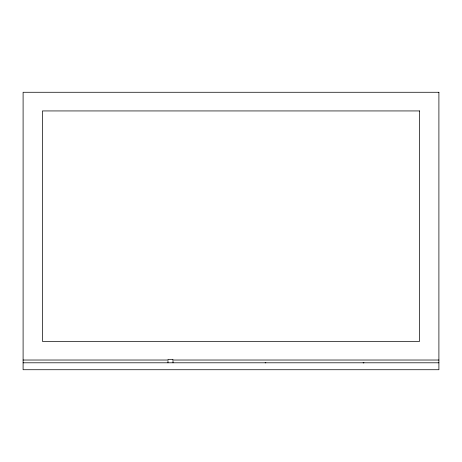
<?xml version="1.0" encoding="UTF-8"?>
<svg xmlns="http://www.w3.org/2000/svg" width="462" height="462" viewBox="0 0 462 462"><rect width="100%" height="100%" fill="white"/><g stroke="black" fill="none" stroke-linecap="round" stroke-linejoin="round"><path stroke-width="0.69" d="M265.153 362.797L265.858 362.797M363.403 362.768C362.266 362.774 364.836 362.774 363.634 362.768M167.977 359.332L173.013 359.332M23.1 360.025L168.197 360.025M172.528 360.025L438.9 360.025M23.1 362.797L438.9 362.797M173.013 360.909L173.013 362.797M167.977 360.909L167.977 362.797M438.9 92.273L23.1 92.273L23.1 369.727L438.9 369.727L438.9 92.273M419.577 110.938L42.423 110.938L42.423 341.36L419.577 341.36L419.577 110.938"/></g></svg>
